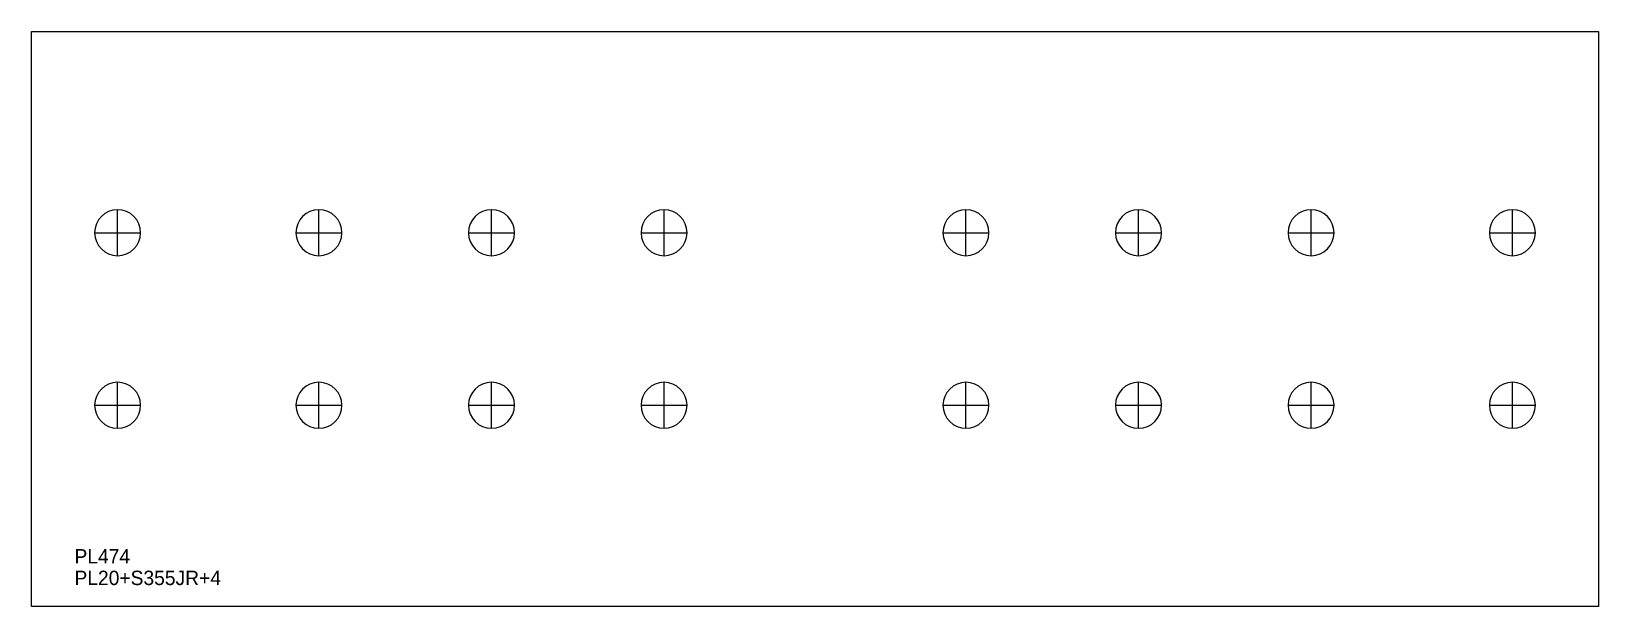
# Model space of a CAD drawing. Extents: x 0 to 1090, y 0 to 400.
import ezdxf

# ---------------------------------------------------------------- set-up
doc = ezdxf.new("R2010")
doc.units = 0
for name, color, linetype in [('30', 7, 'CONTINUOUS'), ('CUT', 7, 'CONTINUOUS'), ('SCRIBE', 3, 'CONTINUOUS'), ('TEXT', 7, 'CONTINUOUS')]:
    doc.layers.add(name, color=color, linetype=linetype)

msp = doc.modelspace()

# ---------------------------------------------------------------- linework, layer by layer
at = {"layer": '30', "color": 7, "linetype": 'CONTINUOUS'}
for p, q in [((60, 244), (60, 276)), ((200, 244), (200, 276)), ((320, 244), (320, 276)), ((440, 244), (440, 276)), ((650, 244), (650, 276)), ((770, 244), (770, 276)), ((890, 244), (890, 276)), ((1030, 244), (1030, 276)), ((44, 260), (76, 260)), ((184, 260), (216, 260)), ((304, 260), (336, 260)), ((424, 260), (456, 260)), ((634, 260), (666, 260)), ((754, 260), (786, 260)), ((874, 260), (906, 260)), ((1014, 260), (1046, 260)), ((60, 124), (60, 156)), ((200, 124), (200, 156)), ((320, 124), (320, 156)), ((440, 124), (440, 156)), ((650, 124), (650, 156)), ((770, 124), (770, 156)), ((890, 124), (890, 156)), ((1030, 124), (1030, 156)), ((44, 140), (76, 140)), ((184, 140), (216, 140)), ((304, 140), (336, 140)), ((424, 140), (456, 140)), ((634, 140), (666, 140)), ((754, 140), (786, 140)), ((874, 140), (906, 140)), ((1014, 140), (1046, 140))]:
    msp.add_line(p, q, dxfattribs=at)
for points in [[(60, 276, 1), (60, 244, 1)], [(200, 276, 1), (200, 244, 1)], [(320, 276, 1), (320, 244, 1)], [(440, 276, 1), (440, 244, 1)], [(650, 276, 1), (650, 244, 1)], [(770, 276, 1), (770, 244, 1)], [(890, 276, 1), (890, 244, 1)], [(1030, 276, 1), (1030, 244, 1)], [(60, 156, 1), (60, 124, 1)], [(200, 156, 1), (200, 124, 1)], [(320, 156, 1), (320, 124, 1)], [(440, 156, 1), (440, 124, 1)], [(650, 156, 1), (650, 124, 1)], [(770, 156, 1), (770, 124, 1)], [(890, 156, 1), (890, 124, 1)], [(1030, 156, 1), (1030, 124, 1)]]:
    msp.add_lwpolyline(points, format="xyb", close=True, dxfattribs=at)
at = {"layer": 'CUT', "color": 7, "linetype": 'CONTINUOUS'}
msp.add_lwpolyline([(0, 0), (0, 400), (1090, 400), (1090, 0)], close=True, dxfattribs=at)

# ---------------------------------------------------------------- texts
at = {"layer": 'SCRIBE', "color": 3}
msp.add_text('PL474', height=10, dxfattribs=at).set_placement((30, 30))
at = {"layer": 'TEXT', "color": 7}
msp.add_text('PL20+S355JR+4', height=10, dxfattribs=at).set_placement((30, 15))

doc.saveas('drawing.dxf')
